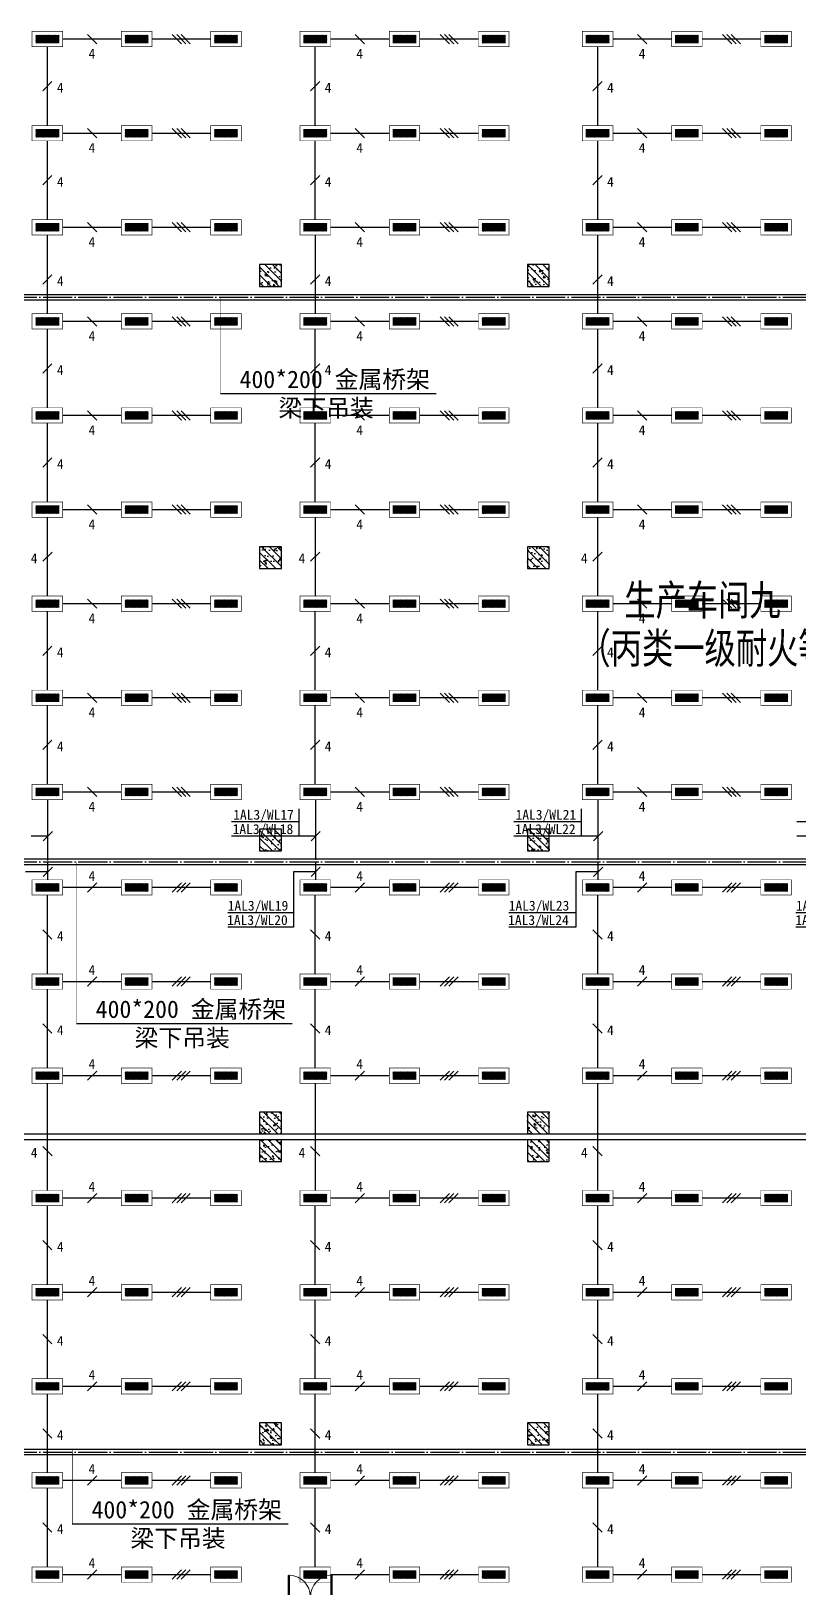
# Model space of a CAD drawing. Header units: millimetres. Extents: x -633009578 to 5705885, y -633235091 to 2571734.
# Drawn here: x 2807397 to 2833770, y 2112540 to 2166029 of the extents above; entities that cross this region are included whole.
import ezdxf

# ---------------------------------------------------------------- set-up
doc = ezdxf.new("R2010")
doc.units = ezdxf.units.MM
doc.header["$LTSCALE"] = 1000
doc.header["$MEASUREMENT"] = 0
doc.linetypes.add('DOTE', pattern=[2.4200000000000004, 2, -0.2, 0.02, -0.2])
doc.layers.get('0').update_dxf_attribs({"color": 9})
for name, color, linetype in [('3T_WOOD', 21, 'Continuous'), ('A-COLUM(柱)', 255, 'Continuous'), ('A-DOOR(门）', 4, 'Continuous'), ('A-FLOR(看线)', 8, 'Continuous'), ('A-TEXT(房间)', 243, 'Continuous'), ('电-强电平面-标注', 3, 'Continuous'), ('电-强电平面-线缆', 3, 'Continuous'), ('电-桥架', 4, 'Continuous'), ('设备-照明', 3, 'Continuous'), ('设备-箱柜', 3, 'Continuous')]:
    doc.layers.add(name, color=color, linetype=linetype)
doc.styles.add('_TCH', font='simhei.ttf', dxfattribs={"width": 0.75, "bigfont": 'hztxt.shx'})
doc.styles.add('ELEC-DIM', font='simhei.ttf')
doc.styles.add('IDQSTYLE', font='simhei.ttf', dxfattribs={"width": 0.707, "bigfont": 'hztxt.shx'})

# ---------------------------------------------------------------- blocks, each defined once
blk = doc.blocks.new('$DorLib2D$00000002')
for p, q in [((-0.5, -5.684341886080802e-17), (-0.5000000000000007, 0.4875)), ((-0.4750000000000007, 0.4875), (-0.5000000000000007, 0.4875)), ((-0.475, -2.842170943040401e-17), (-0.4750000000000007, 0.4875)), ((0.475, -2.842170943040401e-17), (0.4750000000000007, 0.4875)), ((0.4750000000000007, 0.4875), (0.5000000000000007, 0.4875)), ((0.5, -5.684341886080802e-17), (0.5000000000000007, 0.4875)), ((-0.5, -5.684341886080802e-17), (-0.475, -2.842170943040401e-17)), ((0.5, -5.684341886080802e-17), (0.475, -2.842170943040401e-17))]:
    blk.add_line(p, q)
at = {"lineweight": 13}
for centre, start, end in [((-0.4875, -4.263256414560601e-17), 0, 88.53071641864632), ((0.4875, -4.263256414560601e-17), 91.4692835813537, 180)]:
    blk.add_arc(centre, 0.4875, start, end, dxfattribs=at)
blk = doc.blocks.new('_FZH')
h = blk.add_hatch()
h.set_pattern_fill('钢筋混凝土', color=256, scale=0.1, style=0)
h.set_pattern_definition([(45, (0, 0), (-0.1767766952966369, 0.1767766952966369), []), (50, (0, 0), (0.7172601826007535, -0.06275213498259512), [0.07500000000000001, -0.8250000000000001]), (355, (0, 0), (-0.138751333613, 0.7521921337000119), [0.06, -0.66]), (100.4514, (0.05977168000000001, -0.00522934), (0.5785093817140216, 0.6894395420609536), [0.06374019, -0.701142112]), (46.1842, (0, 0.2), (1.067241048625645, -0.1655190143290181), [0.1125, -1.2375]), (96.6356, (0.088936745, 0.186206693), (0.9346627055487033, 0.9741178709004418), [0.095610288, -1.051713]), (351.1842, (0, 0.2), (0.9346619451336272, 0.9741186009253247), [0.09000000000000001, -0.9900000000000001]), (21, (0.1, 0.15), (0.5969070521184617, -0.4026188906653388), [0.07500000000000001, -0.8250000000000001]), (326, (0.1, 0.15), (0.2433153319215824, 0.7251500450468529), [0.06, -0.66]), (71.4514, (0.149742233, 0.116448394), (0.84022262858149, 0.3225304967099524), [0.06374019, -0.701142112]), (37.50000000000001, (0, 0), (0.01215985531729062, 0.3328938538313115), [0, -0.652, 0, -0.67, 0, -0.6625000000000001]), (7.499999999999999, (0, 0), (0.2630695374421486, 0.3944117118823603), [0, -0.382, 0, -0.637, 0, -0.2525]), (-32.5, (-0.223, 0), (0.533822436172409, -0.02255487173437976), [0, -0.25, 0, -0.78, 0, -1.035]), (-42.5, (-0.323, 0), (0.5831861693423862, 0.1001049823323177), [0, -0.325, 0, -0.518, 0, -0.735])])
h.paths.add_polyline_path([(-0.5, -0.5), (0.5, -0.5), (0.5, 0.5), (-0.5, 0.5)])
blk.add_lwpolyline([(-0.5, -0.5), (0.5, -0.5), (0.5, 0.5), (-0.5, 0.5)], close=True)
blk = doc.blocks.new('9-29-1')
at = {"layer": 'A-FLOR(看线)'}
for points in [[(1122690.598288357, 1450157.113137866), (1188740.598288341, 1450157.113137866)], [(1188740.598288339, 1449957.113138453), (1122690.598288357, 1449957.113138453)]]:
    blk.add_lwpolyline(points, dxfattribs=at)
at = {"layer": 'A-COLUM(柱)', "xscale": 750, "yscale": 750, "zscale": 750, "rotation": 270}
for p in [(1159740.598288357, 1479657.113137866), (1168940.598288357, 1479657.113137866), (1159740.598288357, 1469957.113137866), (1168940.598288357, 1469957.113137866), (1159740.598288357, 1460257.113137866), (1168940.598288357, 1460257.113137866), (1159740.598288357, 1450532.113137866), (1168940.598288357, 1450532.113137866), (1159740.598288357, 1449582.113137866), (1168940.598288357, 1449582.113137866), (1159740.598288357, 1439857.113137866), (1168940.598288357, 1439857.113137866)]:
    blk.add_blockref('_FZH', p, dxfattribs=at)
at = {"layer": 'A-DOOR(门）', "xscale": 1500, "yscale": 1500, "zscale": 1500}
blk.add_blockref('$DorLib2D$00000002', (1161110.598288519, 1434257.113137866), dxfattribs=at)
at = {"layer": 'A-TEXT(房间)', "style": '_TCH', "width": 0.75}
for s, p in [('生产车间九', (1171894.74962482, 1467976.490535607)), ('（丙类一级耐火等级）', (1170352.294742957, 1466324.755313851))]:
    blk.add_text(s, height=1050, dxfattribs=at).set_placement(p)
blk = doc.blocks.new('*X353')
at = {"color": 0, "linetype": 'Continuous'}
for p, q in [((277.1059544658493, 221.9516255332986), (279.536990929048, 224.3826619964973)), ((277.1059544658493, 222.2344682457732), (279.2541482165735, 224.3826619964973)), ((277.1059544658493, 222.5173109582479), (278.9713055040988, 224.3826619964973)), ((277.1059544658493, 222.8001536707225), (278.6884627916242, 224.3826619964973)), ((277.1059544658493, 223.0829963831971), (278.4056200791496, 224.3826619964973)), ((277.1059544658493, 223.3658390956717), (278.122777366675, 224.3826619964973)), ((277.1059544658493, 223.6486818081463), (277.8399346542004, 224.3826619964973)), ((277.1059544658493, 223.9315245206209), (277.5570919417257, 224.3826619964973)), ((277.1059544658493, 224.2143672330955), (277.2742492292511, 224.3826619964973)), ((277.3198336415227, 221.8826619964973), (279.8198336415227, 224.3826619964973)), ((277.6026763539973, 221.8826619964973), (280.1026763539973, 224.3826619964973)), ((277.8855190664719, 221.8826619964973), (280.3855190664719, 224.3826619964973)), ((278.1683617789465, 221.8826619964973), (280.6683617789466, 224.3826619964973)), ((278.4512044914212, 221.8826619964973), (280.9512044914212, 224.3826619964973)), ((278.7340472038958, 221.8826619964973), (281.2340472038958, 224.3826619964973)), ((279.0168899163704, 221.8826619964973), (281.5168899163704, 224.3826619964973)), ((279.299732628845, 221.8826619964973), (281.799732628845, 224.3826619964973)), ((279.5825753413196, 221.8826619964973), (282.0825753413196, 224.3826619964973)), ((279.8654180537943, 221.8826619964973), (282.3654180537943, 224.3826619964973)), ((280.1482607662689, 221.8826619964973), (282.6482607662689, 224.3826619964973)), ((280.4311034787435, 221.8826619964973), (282.9311034787435, 224.3826619964973)), ((280.7139461912181, 221.8826619964973), (283.2139461912181, 224.3826619964973)), ((280.9967889036927, 221.8826619964973), (283.4967889036927, 224.3826619964973)), ((281.2796316161674, 221.8826619964973), (283.7796316161674, 224.3826619964973)), ((281.5624743286419, 221.8826619964973), (284.062474328642, 224.3826619964973)), ((281.8453170411166, 221.8826619964973), (284.3453170411166, 224.3826619964973)), ((282.1281597535912, 221.8826619964973), (284.6059544658494, 224.3604567087555)), ((282.4110024660658, 221.8826619964973), (284.6059544658494, 224.0776139962809)), ((282.6938451785405, 221.8826619964973), (284.6059544658494, 223.7947712838063)), ((282.976687891015, 221.8826619964973), (284.6059544658494, 223.5119285713317)), ((283.2595306034897, 221.8826619964973), (284.6059544658494, 223.229085858857)), ((283.5423733159643, 221.8826619964973), (284.6059544658494, 222.9462431463824)), ((283.8252160284389, 221.8826619964973), (284.6059544658494, 222.6634004339078)), ((284.1080587409135, 221.8826619964973), (284.6059544658494, 222.3805577214332)), ((284.3909014533882, 221.8826619964973), (284.6059544658494, 222.0977150089586))]:
    blk.add_line(p, q, dxfattribs=at)
blk = doc.blocks.new('HC000062')
at = {"color": 0, "linetype": 'Continuous', "const_width": 0.2}
for points in [[(-4.97662087547036, 2.499999999999943), (5.023379124529697, 2.499999999999943), (5.023379124529697, -2.500000000000057), (-4.97662087547036, -2.500000000000057), (-4.97662087547036, 2.499999999999943)], [(-3.72662087547036, 1.25), (-3.72662087547036, -1.250000000000057), (3.773379124529697, -1.250000000000057), (3.773379124529697, 1.25), (-3.72662087547036, 1.25)]]:
    blk.add_lwpolyline(points, dxfattribs=at)
at = {"color": 0, "linetype": 'Continuous'}
blk.add_blockref('*X353', (-280.8325753413197, -223.1326619964974), dxfattribs=at)
at = {"color": 0, "style": 'IDQSTYLE', "width": 0.7}
blk.add_attdef('PSFHATT', (7.023379124529697, -2.500000000000057), '', height=2.5, dxfattribs=at)

msp = doc.modelspace()

# ---------------------------------------------------------------- linework, layer by layer
at = {"layer": '电-强电平面-标注'}
for p, q in [((2809648.214532292, 2165597.086333715), (2809330.016480759, 2165915.284385249)), ((2812564.881198959, 2165597.086333716), (2812246.683147425, 2165915.284385249)), ((2812714.881198959, 2165597.086333716), (2812396.683147425, 2165915.284385249)), ((2812864.881198959, 2165597.086333716), (2812546.683147425, 2165915.284385249)), ((2818848.214532292, 2165597.086333715), (2818530.016480759, 2165915.284385249)), ((2821764.881198959, 2165597.086333716), (2821446.683147425, 2165915.284385249)), ((2821914.881198959, 2165597.086333716), (2821596.683147425, 2165915.284385249)), ((2822064.881198959, 2165597.086333716), (2821746.683147425, 2165915.284385249)), ((2828548.214532292, 2165597.086333715), (2828230.016480759, 2165915.284385249)), ((2831464.881198959, 2165597.086333716), (2831146.683147425, 2165915.284385249)), ((2831614.881198959, 2165597.086333716), (2831296.683147425, 2165915.284385249)), ((2831764.881198959, 2165597.086333716), (2831446.683147425, 2165915.284385249)), ((2808112.426390884, 2164298.617718582), (2807794.228339349, 2163980.419667049)), ((2817312.426390884, 2164298.617718582), (2816994.228339349, 2163980.419667049)), ((2827012.426390884, 2164298.617718582), (2826694.228339349, 2163980.419667049)), ((2809648.214532292, 2162363.753000381), (2809330.016480759, 2162681.951051916)), ((2812564.881198959, 2162363.753000382), (2812246.683147425, 2162681.951051916)), ((2812714.881198959, 2162363.753000382), (2812396.683147425, 2162681.951051916)), ((2812864.881198959, 2162363.753000382), (2812546.683147425, 2162681.951051916)), ((2818848.214532292, 2162363.753000381), (2818530.016480759, 2162681.951051916)), ((2821764.881198959, 2162363.753000382), (2821446.683147425, 2162681.951051916)), ((2821914.881198959, 2162363.753000382), (2821596.683147425, 2162681.951051916)), ((2822064.881198959, 2162363.753000382), (2821746.683147425, 2162681.951051916)), ((2828548.214532292, 2162363.753000381), (2828230.016480759, 2162681.951051916)), ((2831464.881198959, 2162363.753000382), (2831146.683147425, 2162681.951051916)), ((2831614.881198959, 2162363.753000382), (2831296.683147425, 2162681.951051916)), ((2831764.881198959, 2162363.753000382), (2831446.683147425, 2162681.951051916)), ((2808112.426390884, 2161065.284385249), (2807794.228339349, 2160747.086333716)), ((2817312.426390884, 2161065.284385249), (2816994.228339349, 2160747.086333716)), ((2827012.426390884, 2161065.284385249), (2826694.228339349, 2160747.086333716)), ((2809648.214532292, 2159130.419667048), (2809330.016480759, 2159448.617718583)), ((2812564.881198959, 2159130.419667049), (2812246.683147425, 2159448.617718582)), ((2812714.881198959, 2159130.419667049), (2812396.683147425, 2159448.617718582)), ((2812864.881198959, 2159130.419667049), (2812546.683147425, 2159448.617718582)), ((2818848.214532292, 2159130.419667048), (2818530.016480759, 2159448.617718583)), ((2821764.881198959, 2159130.419667049), (2821446.683147425, 2159448.617718582)), ((2821914.881198959, 2159130.419667049), (2821596.683147425, 2159448.617718582)), ((2822064.881198959, 2159130.419667049), (2821746.683147425, 2159448.617718582)), ((2828548.214532292, 2159130.419667048), (2828230.016480759, 2159448.617718583)), ((2831464.881198959, 2159130.419667049), (2831146.683147425, 2159448.617718582)), ((2831614.881198959, 2159130.419667049), (2831296.683147425, 2159448.617718582)), ((2831764.881198959, 2159130.419667049), (2831446.683147425, 2159448.617718582)), ((2808112.426390884, 2157653.192164809), (2807794.228339349, 2157334.994113276)), ((2817312.426390884, 2157653.192164809), (2816994.228339349, 2157334.994113276)), ((2827012.426390884, 2157653.192164809), (2826694.228339349, 2157334.994113276)), ((2809648.214532292, 2155897.086333715), (2809330.016480759, 2156215.284385249)), ((2812564.881198959, 2155897.086333716), (2812246.683147425, 2156215.284385249)), ((2812714.881198959, 2155897.086333716), (2812396.683147425, 2156215.284385249)), ((2812864.881198959, 2155897.086333716), (2812546.683147425, 2156215.284385249)), ((2818848.214532292, 2155897.086333715), (2818530.016480759, 2156215.284385249)), ((2821764.881198959, 2155897.086333716), (2821446.683147425, 2156215.284385249)), ((2821914.881198959, 2155897.086333716), (2821596.683147425, 2156215.284385249)), ((2822064.881198959, 2155897.086333716), (2821746.683147425, 2156215.284385249)), ((2828548.214532292, 2155897.086333715), (2828230.016480759, 2156215.284385249)), ((2831464.881198959, 2155897.086333716), (2831146.683147425, 2156215.284385249)), ((2831614.881198959, 2155897.086333716), (2831296.683147425, 2156215.284385249)), ((2831764.881198959, 2155897.086333716), (2831446.683147425, 2156215.284385249)), ((2808112.426390884, 2154598.617718582), (2807794.228339349, 2154280.419667049)), ((2817312.426390884, 2154598.617718582), (2816994.228339349, 2154280.419667049)), ((2827012.426390884, 2154598.617718582), (2826694.228339349, 2154280.419667049)), ((2809648.214532292, 2152663.753000381), (2809330.016480759, 2152981.951051916)), ((2812564.881198959, 2152663.753000382), (2812246.683147425, 2152981.951051916)), ((2812714.881198959, 2152663.753000382), (2812396.683147425, 2152981.951051916)), ((2812864.881198959, 2152663.753000382), (2812546.683147425, 2152981.951051916)), ((2818848.214532292, 2152663.753000381), (2818530.016480759, 2152981.951051916)), ((2821764.881198959, 2152663.753000382), (2821446.683147425, 2152981.951051916)), ((2821914.881198959, 2152663.753000382), (2821596.683147425, 2152981.951051916)), ((2822064.881198959, 2152663.753000382), (2821746.683147425, 2152981.951051916)), ((2828548.214532292, 2152663.753000381), (2828230.016480759, 2152981.951051916)), ((2831464.881198959, 2152663.753000382), (2831146.683147425, 2152981.951051916)), ((2831614.881198959, 2152663.753000382), (2831296.683147425, 2152981.951051916)), ((2831764.881198959, 2152663.753000382), (2831446.683147425, 2152981.951051916)), ((2808112.426390884, 2151365.284385249), (2807794.228339349, 2151047.086333716)), ((2817312.426390884, 2151365.284385249), (2816994.228339349, 2151047.086333716)), ((2827012.426390884, 2151365.284385249), (2826694.228339349, 2151047.086333716)), ((2809648.214532292, 2149430.419667048), (2809330.016480759, 2149748.617718583)), ((2812564.881198959, 2149430.419667049), (2812246.683147425, 2149748.617718582)), ((2812714.881198959, 2149430.419667049), (2812396.683147425, 2149748.617718582)), ((2812864.881198959, 2149430.419667049), (2812546.683147425, 2149748.617718582)), ((2818848.214532292, 2149430.419667048), (2818530.016480759, 2149748.617718583)), ((2821764.881198959, 2149430.419667049), (2821446.683147425, 2149748.617718582)), ((2821914.881198959, 2149430.419667049), (2821596.683147425, 2149748.617718582)), ((2822064.881198959, 2149430.419667049), (2821746.683147425, 2149748.617718582)), ((2828548.214532292, 2149430.419667048), (2828230.016480759, 2149748.617718583)), ((2831464.881198959, 2149430.419667049), (2831146.683147425, 2149748.617718582)), ((2831614.881198959, 2149430.419667049), (2831296.683147425, 2149748.617718582)), ((2831764.881198959, 2149430.419667049), (2831446.683147425, 2149748.617718582)), ((2807796.683147411, 2147813.753000383), (2808114.881198945, 2148131.951051916)), ((2816996.683147411, 2147813.753000383), (2817314.881198945, 2148131.951051916)), ((2826696.683147411, 2147813.753000383), (2827014.881198945, 2148131.951051916)), ((2809648.214532292, 2146197.086333715), (2809330.016480759, 2146515.284385249)), ((2812564.881198959, 2146197.086333716), (2812246.683147425, 2146515.284385249)), ((2812714.881198959, 2146197.086333716), (2812396.683147425, 2146515.284385249)), ((2812864.881198959, 2146197.086333716), (2812546.683147425, 2146515.284385249)), ((2818848.214532292, 2146197.086333715), (2818530.016480759, 2146515.284385249)), ((2821764.881198959, 2146197.086333716), (2821446.683147425, 2146515.284385249)), ((2821914.881198959, 2146197.086333716), (2821596.683147425, 2146515.284385249)), ((2822064.881198959, 2146197.086333716), (2821746.683147425, 2146515.284385249)), ((2828548.214532292, 2146197.086333715), (2828230.016480759, 2146515.284385249)), ((2831464.881198959, 2146197.086333716), (2831146.683147425, 2146515.284385249)), ((2831614.881198959, 2146197.086333716), (2831296.683147425, 2146515.284385249)), ((2831764.881198959, 2146197.086333716), (2831446.683147425, 2146515.284385249)), ((2808112.426390884, 2144898.617718582), (2807794.228339349, 2144580.419667049)), ((2817312.426390884, 2144898.617718582), (2816994.228339349, 2144580.419667049)), ((2827012.426390884, 2144898.617718582), (2826694.228339349, 2144580.419667049)), ((2809648.214532292, 2142963.753000381), (2809330.016480759, 2143281.951051916)), ((2812564.881198959, 2142963.753000382), (2812246.683147425, 2143281.951051916)), ((2812714.881198959, 2142963.753000382), (2812396.683147425, 2143281.951051916)), ((2812864.881198959, 2142963.753000382), (2812546.683147425, 2143281.951051916)), ((2818848.214532292, 2142963.753000381), (2818530.016480759, 2143281.951051916)), ((2821764.881198959, 2142963.753000382), (2821446.683147425, 2143281.951051916)), ((2821914.881198959, 2142963.753000382), (2821596.683147425, 2143281.951051916)), ((2822064.881198959, 2142963.753000382), (2821746.683147425, 2143281.951051916)), ((2828548.214532292, 2142963.753000381), (2828230.016480759, 2143281.951051916)), ((2831464.881198959, 2142963.753000382), (2831146.683147425, 2143281.951051916)), ((2831614.881198959, 2142963.753000382), (2831296.683147425, 2143281.951051916)), ((2831764.881198959, 2142963.753000382), (2831446.683147425, 2143281.951051916)), ((2808112.426390884, 2141665.284385249), (2807794.228339349, 2141347.086333716)), ((2817312.426390884, 2141665.284385249), (2816994.228339349, 2141347.086333716)), ((2827012.426390884, 2141665.284385249), (2826694.228339349, 2141347.086333716)), ((2809648.214532292, 2139730.419667048), (2809330.016480759, 2140048.617718583)), ((2812564.881198959, 2139730.419667049), (2812246.683147425, 2140048.617718582)), ((2812714.881198959, 2139730.419667049), (2812396.683147425, 2140048.617718582)), ((2812864.881198959, 2139730.419667049), (2812546.683147425, 2140048.617718582)), ((2818848.214532292, 2139730.419667048), (2818530.016480759, 2140048.617718583)), ((2821764.881198959, 2139730.419667049), (2821446.683147425, 2140048.617718582)), ((2821914.881198959, 2139730.419667049), (2821596.683147425, 2140048.617718582)), ((2822064.881198959, 2139730.419667049), (2821746.683147425, 2140048.617718582)), ((2828548.214532292, 2139730.419667048), (2828230.016480759, 2140048.617718583)), ((2831464.881198959, 2139730.419667049), (2831146.683147425, 2140048.617718582)), ((2831614.881198959, 2139730.419667049), (2831296.683147425, 2140048.617718582)), ((2831764.881198959, 2139730.419667049), (2831446.683147425, 2140048.617718582)), ((2816595.388251001, 2139303.869173272), (2816595.388251001, 2138365.999999973)), ((2826295.388251001, 2139303.869173272), (2826295.388251001, 2138365.999999973)), ((2808130.663020626, 2138525.09902574), (2807812.464969091, 2138206.900974207)), ((2816595.388251001, 2138860.68540402), (2814275.874094881, 2138860.68540402)), ((2817330.663020626, 2138525.09902574), (2817012.464969091, 2138206.900974207)), ((2826295.388251001, 2138860.68540402), (2823975.874094881, 2138860.68540402)), ((2827030.663020626, 2138525.09902574), (2826712.464969091, 2138206.900974207)), ((2836020.388250988, 2138860.68540402), (2833700.874094868, 2138860.68540402)), ((2807971.563994858, 2138365.999999973), (2807395.388251001, 2138365.999999973)), ((2816595.388251001, 2138365.999999973), (2814275.874094881, 2138365.999999973)), ((2817171.563994858, 2138365.999999973), (2816595.388251001, 2138365.999999973)), ((2826295.388251001, 2138365.999999973), (2823975.874094881, 2138365.999999973)), ((2826871.563994858, 2138365.999999973), (2826295.388251001, 2138365.999999973)), ((2836020.388250988, 2138365.999999973), (2833700.874094868, 2138365.999999973)), ((2807972.063994858, 2137143), (2807205.388251001, 2137143)), ((2808131.163020626, 2137302.099025766), (2807812.964969091, 2136983.900974233)), ((2816405.388251001, 2137143), (2816405.388251001, 2135241.499999973)), ((2817172.063994858, 2137143), (2816405.388251001, 2137143)), ((2817331.163020626, 2137302.099025766), (2817012.964969091, 2136983.900974233)), ((2826105.388251001, 2137143), (2826105.388251001, 2135241.499999973)), ((2826872.063994858, 2137143), (2826105.388251001, 2137143)), ((2827031.163020626, 2137302.099025766), (2826712.964969091, 2136983.900974233)), ((2809648.214532292, 2136765.284384983), (2809330.016480759, 2136447.086333449)), ((2812564.881198959, 2136765.284384982), (2812246.683147425, 2136447.086333449)), ((2812714.881198959, 2136765.284384982), (2812396.683147425, 2136447.086333449)), ((2812864.881198959, 2136765.284384982), (2812546.683147425, 2136447.086333449)), ((2818848.214532292, 2136765.284384983), (2818530.016480759, 2136447.086333449)), ((2821764.881198959, 2136765.284384982), (2821446.683147425, 2136447.086333449)), ((2821914.881198959, 2136765.284384982), (2821596.683147425, 2136447.086333449)), ((2822064.881198959, 2136765.284384982), (2821746.683147425, 2136447.086333449)), ((2828548.214532292, 2136765.284384983), (2828230.016480759, 2136447.086333449)), ((2831464.881198959, 2136765.284384982), (2831146.683147425, 2136447.086333449)), ((2831614.881198959, 2136765.284384982), (2831296.683147425, 2136447.086333449)), ((2831764.881198959, 2136765.284384982), (2831446.683147425, 2136447.086333449)), ((2816405.388251001, 2135736.18540402), (2814148.374094881, 2135736.18540402)), ((2826105.388251001, 2135736.18540402), (2823802.374094881, 2135736.18540402)), ((2835830.388250988, 2135736.18540402), (2833667.374094868, 2135736.18540402)), ((2808112.426390884, 2134830.419666782), (2807794.228339349, 2135148.617718315)), ((2816405.388251001, 2135241.499999973), (2814148.374094881, 2135241.499999973)), ((2817312.426390884, 2134830.419666782), (2816994.228339349, 2135148.617718315)), ((2826105.388251001, 2135241.499999973), (2823802.374094881, 2135241.499999973)), ((2827012.426390884, 2134830.419666782), (2826694.228339349, 2135148.617718315)), ((2835830.388250988, 2135241.499999973), (2833667.374094868, 2135241.499999973)), ((2809648.214532292, 2133531.95105165), (2809330.016480759, 2133213.753000116)), ((2812564.881198959, 2133531.951051649), (2812246.683147425, 2133213.753000116)), ((2812714.881198959, 2133531.951051649), (2812396.683147425, 2133213.753000116)), ((2812864.881198959, 2133531.951051649), (2812546.683147425, 2133213.753000116)), ((2818848.214532292, 2133531.95105165), (2818530.016480759, 2133213.753000116)), ((2821764.881198959, 2133531.951051649), (2821446.683147425, 2133213.753000116)), ((2821914.881198959, 2133531.951051649), (2821596.683147425, 2133213.753000116)), ((2822064.881198959, 2133531.951051649), (2821746.683147425, 2133213.753000116)), ((2828548.214532292, 2133531.95105165), (2828230.016480759, 2133213.753000116)), ((2831464.881198959, 2133531.951051649), (2831146.683147425, 2133213.753000116)), ((2831614.881198959, 2133531.951051649), (2831296.683147425, 2133213.753000116)), ((2831764.881198959, 2133531.951051649), (2831446.683147425, 2133213.753000116)), ((2808112.426390884, 2131597.086333449), (2807794.228339349, 2131915.284384982)), ((2817312.426390884, 2131597.086333449), (2816994.228339349, 2131915.284384982)), ((2827012.426390884, 2131597.086333449), (2826694.228339349, 2131915.284384982)), ((2809648.214532292, 2130298.617718316), (2809330.016480759, 2129980.419666782)), ((2812564.881198959, 2130298.617718316), (2812246.683147425, 2129980.419666782)), ((2812714.881198959, 2130298.617718316), (2812396.683147425, 2129980.419666782)), ((2812864.881198959, 2130298.617718316), (2812546.683147425, 2129980.419666782)), ((2818848.214532292, 2130298.617718316), (2818530.016480759, 2129980.419666782)), ((2821764.881198959, 2130298.617718316), (2821446.683147425, 2129980.419666782)), ((2821914.881198959, 2130298.617718316), (2821596.683147425, 2129980.419666782)), ((2822064.881198959, 2130298.617718316), (2821746.683147425, 2129980.419666782)), ((2828548.214532292, 2130298.617718316), (2828230.016480759, 2129980.419666782)), ((2831464.881198959, 2130298.617718316), (2831146.683147425, 2129980.419666782)), ((2831614.881198959, 2130298.617718316), (2831296.683147425, 2129980.419666782)), ((2831764.881198959, 2130298.617718316), (2831446.683147425, 2129980.419666782)), ((2807796.683147411, 2127706.951051648), (2808114.881198945, 2127388.753000116)), ((2816996.683147411, 2127706.951051648), (2817314.881198945, 2127388.753000116)), ((2826696.683147411, 2127706.951051648), (2827014.881198945, 2127388.753000116)), ((2809648.214532292, 2126090.284384983), (2809330.016480759, 2125772.086333449)), ((2812564.881198959, 2126090.284384982), (2812246.683147425, 2125772.086333449)), ((2812714.881198959, 2126090.284384982), (2812396.683147425, 2125772.086333449)), ((2812864.881198959, 2126090.284384982), (2812546.683147425, 2125772.086333449)), ((2818848.214532292, 2126090.284384983), (2818530.016480759, 2125772.086333449)), ((2821764.881198959, 2126090.284384982), (2821446.683147425, 2125772.086333449)), ((2821914.881198959, 2126090.284384982), (2821596.683147425, 2125772.086333449)), ((2822064.881198959, 2126090.284384982), (2821746.683147425, 2125772.086333449)), ((2828548.214532292, 2126090.284384983), (2828230.016480759, 2125772.086333449)), ((2831464.881198959, 2126090.284384982), (2831146.683147425, 2125772.086333449)), ((2831614.881198959, 2126090.284384982), (2831296.683147425, 2125772.086333449)), ((2831764.881198959, 2126090.284384982), (2831446.683147425, 2125772.086333449)), ((2808112.426390884, 2124155.419666782), (2807794.228339349, 2124473.617718315)), ((2817312.426390884, 2124155.419666782), (2816994.228339349, 2124473.617718315)), ((2827012.426390884, 2124155.419666782), (2826694.228339349, 2124473.617718315)), ((2809648.214532292, 2122856.95105165), (2809330.016480759, 2122538.753000116)), ((2812564.881198959, 2122856.951051649), (2812246.683147425, 2122538.753000116)), ((2812714.881198959, 2122856.951051649), (2812396.683147425, 2122538.753000116)), ((2812864.881198959, 2122856.951051649), (2812546.683147425, 2122538.753000116)), ((2818848.214532292, 2122856.95105165), (2818530.016480759, 2122538.753000116)), ((2821764.881198959, 2122856.951051649), (2821446.683147425, 2122538.753000116)), ((2821914.881198959, 2122856.951051649), (2821596.683147425, 2122538.753000116)), ((2822064.881198959, 2122856.951051649), (2821746.683147425, 2122538.753000116)), ((2828548.214532292, 2122856.95105165), (2828230.016480759, 2122538.753000116)), ((2831464.881198959, 2122856.951051649), (2831146.683147425, 2122538.753000116)), ((2831614.881198959, 2122856.951051649), (2831296.683147425, 2122538.753000116)), ((2831764.881198959, 2122856.951051649), (2831446.683147425, 2122538.753000116)), ((2808112.426390884, 2120922.086333449), (2807794.228339349, 2121240.284384982)), ((2817312.426390884, 2120922.086333449), (2816994.228339349, 2121240.284384982)), ((2827012.426390884, 2120922.086333449), (2826694.228339349, 2121240.284384982)), ((2809648.214532292, 2119623.617718316), (2809330.016480759, 2119305.419666782)), ((2812564.881198959, 2119623.617718316), (2812246.683147425, 2119305.419666782)), ((2812714.881198959, 2119623.617718316), (2812396.683147425, 2119305.419666782)), ((2812864.881198959, 2119623.617718316), (2812546.683147425, 2119305.419666782)), ((2818848.214532292, 2119623.617718316), (2818530.016480759, 2119305.419666782)), ((2821764.881198959, 2119623.617718316), (2821446.683147425, 2119305.419666782)), ((2821914.881198959, 2119623.617718316), (2821596.683147425, 2119305.419666782)), ((2822064.881198959, 2119623.617718316), (2821746.683147425, 2119305.419666782)), ((2828548.214532292, 2119623.617718316), (2828230.016480759, 2119305.419666782)), ((2831464.881198959, 2119623.617718316), (2831146.683147425, 2119305.419666782)), ((2831614.881198959, 2119623.617718316), (2831296.683147425, 2119305.419666782)), ((2831764.881198959, 2119623.617718316), (2831446.683147425, 2119305.419666782)), ((2808112.426390884, 2117688.753000126), (2807794.228339349, 2118006.951051658)), ((2817312.426390884, 2117688.753000126), (2816994.228339349, 2118006.951051658)), ((2827012.426390884, 2117688.753000126), (2826694.228339349, 2118006.951051658)), ((2809648.214532292, 2116390.284384993), (2809330.016480759, 2116072.086333459)), ((2812564.881198959, 2116390.284384992), (2812246.683147425, 2116072.08633346)), ((2812714.881198959, 2116390.284384992), (2812396.683147425, 2116072.08633346)), ((2812864.881198959, 2116390.284384992), (2812546.683147425, 2116072.08633346)), ((2818848.214532292, 2116390.284384993), (2818530.016480759, 2116072.086333459)), ((2821764.881198959, 2116390.284384992), (2821446.683147425, 2116072.08633346)), ((2821914.881198959, 2116390.284384992), (2821596.683147425, 2116072.08633346)), ((2822064.881198959, 2116390.284384992), (2821746.683147425, 2116072.08633346)), ((2828548.214532292, 2116390.284384993), (2828230.016480759, 2116072.086333459)), ((2831464.881198959, 2116390.284384992), (2831146.683147425, 2116072.08633346)), ((2831614.881198959, 2116390.284384992), (2831296.683147425, 2116072.08633346)), ((2831764.881198959, 2116390.284384992), (2831446.683147425, 2116072.08633346)), ((2808112.426390884, 2114455.419666793), (2807794.228339349, 2114773.617718325)), ((2817312.426390884, 2114455.419666793), (2816994.228339349, 2114773.617718325)), ((2827012.426390884, 2114455.419666793), (2826694.228339349, 2114773.617718325)), ((2809648.214532292, 2113156.951051659), (2809330.016480759, 2112838.753000125)), ((2812564.881198959, 2113156.951051659), (2812246.683147425, 2112838.753000126)), ((2812714.881198959, 2113156.951051659), (2812396.683147425, 2112838.753000126)), ((2812864.881198959, 2113156.951051659), (2812546.683147425, 2112838.753000126)), ((2818848.214532292, 2113156.951051659), (2818530.016480759, 2112838.753000125)), ((2821764.881198959, 2113156.951051659), (2821446.683147425, 2112838.753000126)), ((2821914.881198959, 2113156.951051659), (2821596.683147425, 2112838.753000126)), ((2822064.881198959, 2113156.951051659), (2821746.683147425, 2112838.753000126)), ((2828548.214532292, 2113156.951051659), (2828230.016480759, 2112838.753000125)), ((2831464.881198959, 2113156.951051659), (2831146.683147425, 2112838.753000126)), ((2831614.881198959, 2113156.951051659), (2831296.683147425, 2112838.753000126)), ((2831764.881198959, 2113156.951051659), (2831446.683147425, 2112838.753000126))]:
    msp.add_line(p, q, dxfattribs=at)
at = {"layer": '电-强电平面-线缆', "color": 1, "linetype": 'Continuous', "const_width": 45}
for points in [[(2807953.327365116, 2162785.352026148), (2807953.327365116, 2165493.685359482)], [(2808480.782173192, 2165756.185359482), (2810497.448839858, 2165756.185359482)], [(2811547.448839858, 2165756.185359482), (2813564.115506525, 2165756.185359482)], [(2817153.327365116, 2162785.352026148), (2817153.327365116, 2165493.685359482)], [(2817680.782173192, 2165756.185359482), (2819697.448839858, 2165756.185359482)], [(2820747.448839858, 2165756.185359482), (2822764.115506525, 2165756.185359482)], [(2826853.327365116, 2162785.352026148), (2826853.327365116, 2165493.685359482)], [(2827380.782173192, 2165756.185359482), (2829397.448839858, 2165756.185359482)], [(2830447.448839858, 2165756.185359482), (2832464.115506525, 2165756.185359482)], [(2807953.327365116, 2159552.018692815), (2807953.327365116, 2162260.352026148)], [(2808480.782173192, 2162522.852026148), (2810497.448839858, 2162522.852026148)], [(2811547.448839858, 2162522.852026148), (2813564.115506525, 2162522.852026148)], [(2817153.327365116, 2159552.018692815), (2817153.327365116, 2162260.352026148)], [(2817680.782173192, 2162522.852026148), (2819697.448839858, 2162522.852026148)], [(2820747.448839858, 2162522.852026148), (2822764.115506525, 2162522.852026148)], [(2826853.327365116, 2159552.018692815), (2826853.327365116, 2162260.352026148)], [(2827380.782173192, 2162522.852026148), (2829397.448839858, 2162522.852026148)], [(2830447.448839858, 2162522.852026148), (2832464.115506525, 2162522.852026148)], [(2807955.782173178, 2156318.685359492), (2807955.782173178, 2159027.018692806)], [(2808480.782173192, 2159289.518692815), (2810497.448839858, 2159289.518692815)], [(2811547.448839858, 2159289.518692815), (2813564.115506525, 2159289.518692815)], [(2817155.782173178, 2156318.685359492), (2817155.782173178, 2159027.018692806)], [(2817680.782173192, 2159289.518692815), (2819697.448839858, 2159289.518692815)], [(2820747.448839858, 2159289.518692815), (2822764.115506525, 2159289.518692815)], [(2826855.782173178, 2156318.685359492), (2826855.782173178, 2159027.018692806)], [(2827380.782173192, 2159289.518692815), (2829397.448839858, 2159289.518692815)], [(2830447.448839858, 2159289.518692815), (2832464.115506525, 2159289.518692815)], [(2807953.327365116, 2153085.352026148), (2807953.327365116, 2155793.685359482)], [(2808480.782173192, 2156056.185359482), (2810497.448839858, 2156056.185359482)], [(2811547.448839858, 2156056.185359482), (2813564.115506525, 2156056.185359482)], [(2817153.327365116, 2153085.352026148), (2817153.327365116, 2155793.685359482)], [(2817680.782173192, 2156056.185359482), (2819697.448839858, 2156056.185359482)], [(2820747.448839858, 2156056.185359482), (2822764.115506525, 2156056.185359482)], [(2826853.327365116, 2153085.352026148), (2826853.327365116, 2155793.685359482)], [(2827380.782173192, 2156056.185359482), (2829397.448839858, 2156056.185359482)], [(2830447.448839858, 2156056.185359482), (2832464.115506525, 2156056.185359482)], [(2807953.327365116, 2149852.018692815), (2807953.327365116, 2152560.352026148)], [(2808480.782173192, 2152822.852026148), (2810497.448839858, 2152822.852026148)], [(2811547.448839858, 2152822.852026148), (2813564.115506525, 2152822.852026148)], [(2817153.327365116, 2149852.018692815), (2817153.327365116, 2152560.352026148)], [(2817680.782173192, 2152822.852026148), (2819697.448839858, 2152822.852026148)], [(2820747.448839858, 2152822.852026148), (2822764.115506525, 2152822.852026148)], [(2826853.327365116, 2149852.018692815), (2826853.327365116, 2152560.352026148)], [(2827380.782173192, 2152822.852026148), (2829397.448839858, 2152822.852026148)], [(2830447.448839858, 2152822.852026148), (2832464.115506525, 2152822.852026148)], [(2807955.782173178, 2149327.018692806), (2807955.782173178, 2146618.685359492)], [(2808480.782173192, 2149589.518692815), (2810497.448839858, 2149589.518692815)], [(2811547.448839858, 2149589.518692815), (2813564.115506525, 2149589.518692815)], [(2817155.782173178, 2149327.018692806), (2817155.782173178, 2146618.685359492)], [(2817680.782173192, 2149589.518692815), (2819697.448839858, 2149589.518692815)], [(2820747.448839858, 2149589.518692815), (2822764.115506525, 2149589.518692815)], [(2826855.782173178, 2149327.018692806), (2826855.782173178, 2146618.685359492)], [(2827380.782173192, 2149589.518692815), (2829397.448839858, 2149589.518692815)], [(2830447.448839858, 2149589.518692815), (2832464.115506525, 2149589.518692815)], [(2807953.327365116, 2143385.352026148), (2807953.327365116, 2146093.685359482)], [(2808480.782173192, 2146356.185359482), (2810497.448839858, 2146356.185359482)], [(2811547.448839858, 2146356.185359482), (2813564.115506525, 2146356.185359482)], [(2817153.327365116, 2143385.352026148), (2817153.327365116, 2146093.685359482)], [(2817680.782173192, 2146356.185359482), (2819697.448839858, 2146356.185359482)], [(2820747.448839858, 2146356.185359482), (2822764.115506525, 2146356.185359482)], [(2826853.327365116, 2143385.352026148), (2826853.327365116, 2146093.685359482)], [(2827380.782173192, 2146356.185359482), (2829397.448839858, 2146356.185359482)], [(2830447.448839858, 2146356.185359482), (2832464.115506525, 2146356.185359482)], [(2807953.327365116, 2140152.018692815), (2807953.327365116, 2142860.352026148)], [(2808480.782173192, 2143122.852026148), (2810497.448839858, 2143122.852026148)], [(2811547.448839858, 2143122.852026148), (2813564.115506525, 2143122.852026148)], [(2817153.327365116, 2140152.018692815), (2817153.327365116, 2142860.352026148)], [(2817680.782173192, 2143122.852026148), (2819697.448839858, 2143122.852026148)], [(2820747.448839858, 2143122.852026148), (2822764.115506525, 2143122.852026148)], [(2826853.327365116, 2140152.018692815), (2826853.327365116, 2142860.352026148)], [(2827380.782173192, 2143122.852026148), (2829397.448839858, 2143122.852026148)], [(2830447.448839858, 2143122.852026148), (2832464.115506525, 2143122.852026148)], [(2807965.783425864, 2139627.018692806), (2807965.783425864, 2137524.905000158)], [(2808480.782173192, 2139889.518692815), (2810497.448839858, 2139889.518692815)], [(2811547.448839858, 2139889.518692815), (2813564.115506525, 2139889.518692815)], [(2817165.783425864, 2139627.018692806), (2817165.783425864, 2137547.447626166)], [(2817680.782173192, 2139889.518692815), (2819697.448839858, 2139889.518692815)], [(2820747.448839858, 2139889.518692815), (2822764.115506525, 2139889.518692815)], [(2826865.783425864, 2139627.018692806), (2826865.783425864, 2137547.447626166)], [(2827380.782173192, 2139889.518692815), (2829397.448839858, 2139889.518692815)], [(2830447.448839858, 2139889.518692815), (2832464.115506525, 2139889.518692815)], [(2807965.783425864, 2136868.685359225), (2807965.783425864, 2137484.23810351)], [(2817165.783425864, 2136868.685359225), (2817165.783425864, 2137484.23810351)], [(2826865.783425864, 2136868.685359225), (2826865.783425864, 2137484.23810351)], [(2808480.782173192, 2136606.185359216), (2810497.448839858, 2136606.185359216)], [(2811547.448839858, 2136606.185359216), (2813564.115506525, 2136606.185359216)], [(2817680.782173192, 2136606.185359216), (2819697.448839858, 2136606.185359216)], [(2820747.448839858, 2136606.185359216), (2822764.115506525, 2136606.185359216)], [(2827380.782173192, 2136606.185359216), (2829397.448839858, 2136606.185359216)], [(2830447.448839858, 2136606.185359216), (2832464.115506525, 2136606.185359216)], [(2807953.327365116, 2136343.685359216), (2807953.327365116, 2133635.352025883)], [(2817153.327365116, 2136343.685359216), (2817153.327365116, 2133635.352025883)], [(2826853.327365116, 2136343.685359216), (2826853.327365116, 2133635.352025883)], [(2808480.782173192, 2133372.852025883), (2810497.448839858, 2133372.852025883)], [(2811547.448839858, 2133372.852025883), (2813564.115506525, 2133372.852025883)], [(2817680.782173192, 2133372.852025883), (2819697.448839858, 2133372.852025883)], [(2820747.448839858, 2133372.852025883), (2822764.115506525, 2133372.852025883)], [(2827380.782173192, 2133372.852025883), (2829397.448839858, 2133372.852025883)], [(2830447.448839858, 2133372.852025883), (2832464.115506525, 2133372.852025883)], [(2807953.327365116, 2133110.352025883), (2807953.327365116, 2130402.018692549)], [(2817153.327365116, 2133110.352025883), (2817153.327365116, 2130402.018692549)], [(2826853.327365116, 2133110.352025883), (2826853.327365116, 2130402.018692549)], [(2808480.782173192, 2130139.518692549), (2810497.448839858, 2130139.518692549)], [(2811547.448839858, 2130139.518692549), (2813564.115506525, 2130139.518692549)], [(2817680.782173192, 2130139.518692549), (2819697.448839858, 2130139.518692549)], [(2820747.448839858, 2130139.518692549), (2822764.115506525, 2130139.518692549)], [(2827380.782173192, 2130139.518692549), (2829397.448839858, 2130139.518692549)], [(2830447.448839858, 2130139.518692549), (2832464.115506525, 2130139.518692549)], [(2807955.782173178, 2126193.685359225), (2807955.782173178, 2129877.018692539)], [(2817155.782173178, 2126193.685359225), (2817155.782173178, 2129877.018692539)], [(2826855.782173178, 2126193.685359225), (2826855.782173178, 2129877.018692539)], [(2807953.327365116, 2125668.685359216), (2807953.327365116, 2122960.352025883)], [(2808480.782173192, 2125931.185359216), (2810497.448839858, 2125931.185359216)], [(2811547.448839858, 2125931.185359216), (2813564.115506525, 2125931.185359216)], [(2817153.327365116, 2125668.685359216), (2817153.327365116, 2122960.352025883)], [(2817680.782173192, 2125931.185359216), (2819697.448839858, 2125931.185359216)], [(2820747.448839858, 2125931.185359216), (2822764.115506525, 2125931.185359216)], [(2826853.327365116, 2125668.685359216), (2826853.327365116, 2122960.352025883)], [(2827380.782173192, 2125931.185359216), (2829397.448839858, 2125931.185359216)], [(2830447.448839858, 2125931.185359216), (2832464.115506525, 2125931.185359216)], [(2808480.782173192, 2122697.852025883), (2810497.448839858, 2122697.852025883)], [(2811547.448839858, 2122697.852025883), (2813564.115506525, 2122697.852025883)], [(2817680.782173192, 2122697.852025883), (2819697.448839858, 2122697.852025883)], [(2820747.448839858, 2122697.852025883), (2822764.115506525, 2122697.852025883)], [(2827380.782173192, 2122697.852025883), (2829397.448839858, 2122697.852025883)], [(2830447.448839858, 2122697.852025883), (2832464.115506525, 2122697.852025883)], [(2807953.327365116, 2122435.352025883), (2807953.327365116, 2119727.018692549)], [(2817153.327365116, 2122435.352025883), (2817153.327365116, 2119727.018692549)], [(2826853.327365116, 2122435.352025883), (2826853.327365116, 2119727.018692549)], [(2808480.782173192, 2119464.518692549), (2810497.448839858, 2119464.518692549)], [(2811547.448839858, 2119464.518692549), (2813564.115506525, 2119464.518692549)], [(2817680.782173192, 2119464.518692549), (2819697.448839858, 2119464.518692549)], [(2820747.448839858, 2119464.518692549), (2822764.115506525, 2119464.518692549)], [(2827380.782173192, 2119464.518692549), (2829397.448839858, 2119464.518692549)], [(2830447.448839858, 2119464.518692549), (2832464.115506525, 2119464.518692549)], [(2807953.327365116, 2119202.018692559), (2807953.327365116, 2116493.685359226)], [(2817153.327365116, 2119202.018692559), (2817153.327365116, 2116493.685359226)], [(2826853.327365116, 2119202.018692559), (2826853.327365116, 2116493.685359226)], [(2808480.782173192, 2116231.185359226), (2810497.448839858, 2116231.185359226)], [(2811547.448839858, 2116231.185359226), (2813564.115506525, 2116231.185359226)], [(2817680.782173192, 2116231.185359226), (2819697.448839858, 2116231.185359226)], [(2820747.448839858, 2116231.185359226), (2822764.115506525, 2116231.185359226)], [(2827380.782173192, 2116231.185359226), (2829397.448839858, 2116231.185359226)], [(2830447.448839858, 2116231.185359226), (2832464.115506525, 2116231.185359226)], [(2807953.327365116, 2115968.685359226), (2807953.327365116, 2113260.352025892)], [(2817153.327365116, 2115968.685359226), (2817153.327365116, 2113260.352025892)], [(2826853.327365116, 2115968.685359226), (2826853.327365116, 2113260.352025892)], [(2808480.782173192, 2112997.852025892), (2810497.448839858, 2112997.852025892)], [(2811547.448839858, 2112997.852025892), (2813564.115506525, 2112997.852025892)], [(2817680.782173192, 2112997.852025892), (2819697.448839858, 2112997.852025892)], [(2820747.448839858, 2112997.852025892), (2822764.115506525, 2112997.852025892)], [(2827380.782173192, 2112997.852025892), (2829397.448839858, 2112997.852025892)], [(2830447.448839858, 2112997.852025892), (2832464.115506525, 2112997.852025892)]]:
    msp.add_lwpolyline(points, dxfattribs=at)
at = {"layer": '电-桥架', "color": 5, "linetype": 'DOTE', "ltscale": 0.5}
for p, q in [((2792074.751937071, 2156884.23810351), (2904727.329915568, 2156884.23810351)), ((2792074.751800636, 2137484.23810351), (2855668.311765841, 2137484.23810351)), ((2792074.751605552, 2117205.477222501), (2855668.311251448, 2117205.477222501))]:
    msp.add_line(p, q, dxfattribs=at)
at = {"layer": '电-桥架', "ltscale": 0.5}
for points in [[(2792074.751937333, 2156984.23810351), (2904727.329915568, 2156984.23810351), (2904727.32991557, 2156784.23810351), (2792074.751937073, 2156784.23810351)], [(2855668.311765842, 2137384.23810351), (2792074.751800638, 2137384.23810351), (2792074.751800636, 2137584.23810351), (2855668.311765841, 2137584.23810351)], [(2855668.311251448, 2117105.477222501), (2792074.751605553, 2117105.477222501), (2792074.751605552, 2117305.477222501), (2855668.311251448, 2117305.477222501)]]:
    msp.add_lwpolyline(points, dxfattribs=at)
at = {"layer": '设备-箱柜', "color": 6}
for points in [[(2813899.378223799, 2156862.741145106, 15, 15, 0), (2813899.378223799, 2153570.435603354, 15, 15, 0), (2813899.378223799, 2153570.435603354, 45, 45, 0), (2821317.807914224, 2153570.435603354, 45, 45, 0)], [(2808955.712748941, 2137481.601636864, 15, 15, 0), (2808955.712748941, 2131928.296095112, 15, 15, 0), (2808955.712748941, 2131928.296095112, 45, 45, 0), (2816374.142439366, 2131928.296095112, 45, 45, 0)], [(2808813.278021314, 2117261.411931623, 15, 15, 0), (2808813.278021314, 2114732.311142807, 15, 15, 0), (2808813.278021314, 2114732.311142807, 45, 45, 0), (2816231.707711739, 2114732.311142807, 45, 45, 0)]]:
    msp.add_lwpolyline(points, format="xyseb", dxfattribs=at)

# ---------------------------------------------------------------- block references
at = {"layer": '3T_WOOD'}
msp.add_blockref('9-29-1', (1655879.395743424, 677977.51603476), dxfattribs=at)
at = {"layer": '设备-照明', "xscale": -105, "yscale": 105, "zscale": 105, "rotation": 180}
for p in [(2807953.327365102, 2165756.185359492), (2811019.994031789, 2165756.185359492), (2814086.660698475, 2165756.185359492), (2817153.327365102, 2165756.185359492), (2820219.994031789, 2165756.185359492), (2823286.660698475, 2165756.185359492), (2826853.327365102, 2165756.185359492), (2829919.994031789, 2165756.185359492), (2832986.660698475, 2165756.185359492), (2807953.327365102, 2162522.852026149), (2811019.994031789, 2162522.852026149), (2814086.660698475, 2162522.852026149), (2817153.327365102, 2162522.852026149), (2820219.994031789, 2162522.852026149), (2823286.660698475, 2162522.852026149), (2826853.327365102, 2162522.852026149), (2829919.994031789, 2162522.852026149), (2832986.660698475, 2162522.852026149), (2807953.327365102, 2159289.518692806), (2811019.994031789, 2159289.518692806), (2814086.660698475, 2159289.518692806), (2817153.327365102, 2159289.518692806), (2820219.994031789, 2159289.518692806), (2823286.660698475, 2159289.518692806), (2826853.327365102, 2159289.518692806), (2829919.994031789, 2159289.518692806), (2832986.660698475, 2159289.518692806), (2807953.327365102, 2156056.185359492), (2811019.994031789, 2156056.185359492), (2814086.660698475, 2156056.185359492), (2817153.327365102, 2156056.185359492), (2820219.994031789, 2156056.185359492), (2823286.660698475, 2156056.185359492), (2826853.327365102, 2156056.185359492), (2829919.994031789, 2156056.185359492), (2832986.660698475, 2156056.185359492), (2807953.327365102, 2152822.852026149), (2811019.994031789, 2152822.852026149), (2814086.660698475, 2152822.852026149), (2817153.327365102, 2152822.852026149), (2820219.994031789, 2152822.852026149), (2823286.660698475, 2152822.852026149), (2826853.327365102, 2152822.852026149), (2829919.994031789, 2152822.852026149), (2832986.660698475, 2152822.852026149), (2807953.327365102, 2149589.518692806), (2811019.994031789, 2149589.518692806), (2814086.660698475, 2149589.518692806), (2817153.327365102, 2149589.518692806), (2820219.994031789, 2149589.518692806), (2823286.660698475, 2149589.518692806), (2826853.327365102, 2149589.518692806), (2829919.994031789, 2149589.518692806), (2832986.660698475, 2149589.518692806), (2807953.327365102, 2146356.185359492), (2811019.994031789, 2146356.185359492), (2814086.660698475, 2146356.185359492), (2817153.327365102, 2146356.185359492), (2820219.994031789, 2146356.185359492), (2823286.660698475, 2146356.185359492), (2826853.327365102, 2146356.185359492), (2829919.994031789, 2146356.185359492), (2832986.660698475, 2146356.185359492), (2807953.327365102, 2143122.852026149), (2811019.994031789, 2143122.852026149), (2814086.660698475, 2143122.852026149), (2817153.327365102, 2143122.852026149), (2820219.994031789, 2143122.852026149), (2823286.660698475, 2143122.852026149), (2826853.327365102, 2143122.852026149), (2829919.994031789, 2143122.852026149), (2832986.660698475, 2143122.852026149), (2807953.327365102, 2139889.518692806), (2811019.994031789, 2139889.518692806), (2814086.660698475, 2139889.518692806), (2817153.327365102, 2139889.518692806), (2820219.994031789, 2139889.518692806), (2823286.660698475, 2139889.518692806), (2826853.327365102, 2139889.518692806), (2829919.994031789, 2139889.518692806), (2832986.660698475, 2139889.518692806)]:
    msp.add_blockref('HC000062', p, dxfattribs=at)
at = {"layer": '设备-照明', "xscale": 105, "yscale": 105, "zscale": 105}
for p in [(2807953.327365102, 2136606.185359225), (2811019.994031789, 2136606.185359225), (2814086.660698475, 2136606.185359225), (2817153.327365102, 2136606.185359225), (2820219.994031789, 2136606.185359225), (2823286.660698475, 2136606.185359225), (2826853.327365102, 2136606.185359225), (2829919.994031789, 2136606.185359225), (2832986.660698475, 2136606.185359225), (2807953.327365102, 2133372.852025882), (2811019.994031789, 2133372.852025882), (2814086.660698475, 2133372.852025882), (2817153.327365102, 2133372.852025882), (2820219.994031789, 2133372.852025882), (2823286.660698475, 2133372.852025882), (2826853.327365102, 2133372.852025882), (2829919.994031789, 2133372.852025882), (2832986.660698475, 2133372.852025882), (2807953.327365102, 2130139.518692539), (2811019.994031789, 2130139.518692539), (2814086.660698475, 2130139.518692539), (2817153.327365102, 2130139.518692539), (2820219.994031789, 2130139.518692539), (2823286.660698475, 2130139.518692539), (2826853.327365102, 2130139.518692539), (2829919.994031789, 2130139.518692539), (2832986.660698475, 2130139.518692539), (2807953.327365102, 2125931.185359225), (2811019.994031789, 2125931.185359225), (2814086.660698475, 2125931.185359225), (2817153.327365102, 2125931.185359225), (2820219.994031789, 2125931.185359225), (2823286.660698475, 2125931.185359225), (2826853.327365102, 2125931.185359225), (2829919.994031789, 2125931.185359225), (2832986.660698475, 2125931.185359225), (2807953.327365102, 2122697.852025882), (2811019.994031789, 2122697.852025882), (2814086.660698475, 2122697.852025882), (2817153.327365102, 2122697.852025882), (2820219.994031789, 2122697.852025882), (2823286.660698475, 2122697.852025882), (2826853.327365102, 2122697.852025882), (2829919.994031789, 2122697.852025882), (2832986.660698475, 2122697.852025882), (2807953.327365102, 2119464.518692539), (2811019.994031789, 2119464.518692539), (2814086.660698475, 2119464.518692539), (2817153.327365102, 2119464.518692539), (2820219.994031789, 2119464.518692539), (2823286.660698475, 2119464.518692539), (2826853.327365102, 2119464.518692539), (2829919.994031789, 2119464.518692539), (2832986.660698475, 2119464.518692539), (2807953.327365102, 2116231.185359225), (2811019.994031789, 2116231.185359225), (2814086.660698475, 2116231.185359225), (2817153.327365102, 2116231.185359225), (2820219.994031789, 2116231.185359225), (2823286.660698475, 2116231.185359225), (2826853.327365102, 2116231.185359225), (2829919.994031789, 2116231.185359225), (2832986.660698475, 2116231.185359225), (2807953.327365102, 2112997.852025882), (2811019.994031789, 2112997.852025882), (2814086.660698475, 2112997.852025882), (2817153.327365102, 2112997.852025882), (2820219.994031789, 2112997.852025882), (2823286.660698475, 2112997.852025882), (2826853.327365102, 2112997.852025882), (2829919.994031789, 2112997.852025882), (2832986.660698475, 2112997.852025882)]:
    msp.add_blockref('HC000062', p, dxfattribs=at)

# ---------------------------------------------------------------- texts
at = {"layer": '电-强电平面-标注', "style": 'ELEC-DIM'}
for s, p in [('4', (2809367.596519181, 2165081.185359482)), ('4', (2818567.596519181, 2165081.185359482)), ('4', (2828267.596519181, 2165081.185359482)), ('4', (2808281.808377774, 2163914.518692813)), ('4', (2817481.808377774, 2163914.518692813)), ('4', (2827181.808377774, 2163914.518692813)), ('4', (2809367.596519181, 2161847.852026148)), ('4', (2818567.596519181, 2161847.852026148)), ('4', (2828267.596519181, 2161847.852026148)), ('4', (2808281.808377774, 2160681.185359479)), ('4', (2817481.808377774, 2160681.185359479)), ('4', (2827181.808377774, 2160681.185359479)), ('4', (2809367.596519181, 2158614.518692815)), ('4', (2818567.596519181, 2158614.518692815)), ('4', (2828267.596519181, 2158614.518692815)), ('4', (2808281.808377774, 2157269.09313904)), ('4', (2817481.808377774, 2157269.09313904)), ('4', (2827181.808377774, 2157269.09313904)), ('4', (2809367.596519181, 2155381.185359482)), ('4', (2818567.596519181, 2155381.185359482)), ('4', (2828267.596519181, 2155381.185359482)), ('4', (2808281.808377774, 2154214.518692813)), ('4', (2817481.808377774, 2154214.518692813)), ('4', (2827181.808377774, 2154214.518692813)), ('4', (2809367.596519181, 2152147.852026148)), ('4', (2818567.596519181, 2152147.852026148)), ('4', (2828267.596519181, 2152147.852026148)), ('4', (2808281.808377774, 2150981.185359479)), ('4', (2817481.808377774, 2150981.185359479)), ('4', (2827181.808377774, 2150981.185359479)), ('4', (2809367.596519181, 2148914.518692815)), ('4', (2818567.596519181, 2148914.518692815)), ('4', (2828267.596519181, 2148914.518692815)), ('4', (2807384.263185836, 2147747.852026151)), ('4', (2816584.263185836, 2147747.852026151)), ('4', (2826284.263185836, 2147747.852026151)), ('4', (2809367.596519181, 2145681.185359482)), ('4', (2818567.596519181, 2145681.185359482)), ('4', (2828267.596519181, 2145681.185359482)), ('4', (2808281.808377774, 2144514.518692813)), ('4', (2817481.808377774, 2144514.518692813)), ('4', (2827181.808377774, 2144514.518692813)), ('4', (2809367.596519181, 2142447.852026148)), ('4', (2818567.596519181, 2142447.852026148)), ('4', (2828267.596519181, 2142447.852026148)), ('4', (2808281.808377774, 2141281.185359479)), ('4', (2817481.808377774, 2141281.185359479)), ('4', (2827181.808377774, 2141281.185359479)), ('4', (2809367.596519181, 2139214.518692815)), ('1AL3/WL17', (2814338.888251003, 2138935.543317329)), ('4', (2818567.596519181, 2139214.518692815)), ('1AL3/WL21', (2824038.888251003, 2138935.543317329)), ('4', (2828267.596519181, 2139214.518692815)), ('1AL3/WL18', (2814319.90090923, 2138440.857913282)), ('1AL3/WL22', (2824019.90090923, 2138440.857913282)), ('4', (2809367.596519181, 2136831.185359216)), ('4', (2818567.596519181, 2136831.185359216)), ('4', (2828267.596519181, 2136831.185359216)), ('1AL3/WL19', (2814149.388251003, 2135811.043317329)), ('1AL3/WL23', (2823803.388251003, 2135811.043317329)), ('1AL3/WL27', (2833668.38825099, 2135811.043317329)), ('1AL3/WL20', (2814130.40090923, 2135316.357913282)), ('1AL3/WL24', (2823784.40090923, 2135316.357913282)), ('1AL3/WL28', (2833649.400909217, 2135316.357913282)), ('4', (2808281.808377774, 2134764.518692552)), ('4', (2817481.808377774, 2134764.518692552)), ('4', (2827181.808377774, 2134764.518692552)), ('4', (2809367.596519181, 2133597.852025883)), ('4', (2818567.596519181, 2133597.852025883)), ('4', (2828267.596519181, 2133597.852025883)), ('4', (2808281.808377774, 2131531.185359219)), ('4', (2817481.808377774, 2131531.185359219)), ('4', (2827181.808377774, 2131531.185359219)), ('4', (2809367.596519181, 2130364.518692549)), ('4', (2818567.596519181, 2130364.518692549)), ('4', (2828267.596519181, 2130364.518692549)), ('4', (2807384.263185836, 2127322.85202588)), ('4', (2816584.263185836, 2127322.85202588)), ('4', (2826284.263185836, 2127322.85202588)), ('4', (2809367.596519181, 2126156.185359216)), ('4', (2818567.596519181, 2126156.185359216)), ('4', (2828267.596519181, 2126156.185359216)), ('4', (2808281.808377774, 2124089.518692552)), ('4', (2817481.808377774, 2124089.518692552)), ('4', (2827181.808377774, 2124089.518692552)), ('4', (2809367.596519181, 2122922.852025883)), ('4', (2818567.596519181, 2122922.852025883)), ('4', (2828267.596519181, 2122922.852025883)), ('4', (2808281.808377774, 2120856.185359219)), ('4', (2817481.808377774, 2120856.185359219)), ('4', (2827181.808377774, 2120856.185359219)), ('4', (2809367.596519181, 2119689.518692549)), ('4', (2818567.596519181, 2119689.518692549)), ('4', (2828267.596519181, 2119689.518692549)), ('4', (2808281.808377774, 2117622.852025895)), ('4', (2817481.808377774, 2117622.852025895)), ('4', (2827181.808377774, 2117622.852025895)), ('4', (2809367.596519181, 2116456.185359226)), ('4', (2818567.596519181, 2116456.185359226)), ('4', (2828267.596519181, 2116456.185359226)), ('4', (2808281.808377774, 2114389.518692562)), ('4', (2817481.808377774, 2114389.518692562)), ('4', (2827181.808377774, 2114389.518692562)), ('4', (2809367.596519181, 2113222.852025892)), ('4', (2818567.596519181, 2113222.852025892)), ('4', (2828267.596519181, 2113222.852025892))]:
    msp.add_text(s, height=339.8734177215189, dxfattribs=at).set_placement(p)
at = {"layer": '设备-箱柜', "color": 6, "style": 'ELEC-DIM'}
for s, p in [('400*200 金属桥架', (2814557.665474858, 2153765.139508241)), ('梁下吊装', (2815893.274104035, 2152780.811321621)), ('400*200 金属桥架', (2809614, 2132123)), ('梁下吊装', (2810949.608629176, 2131138.67181338)), ('400*200 金属桥架', (2809471.565272372, 2114927.015047695)), ('梁下吊装', (2810807.17390155, 2113942.686861075))]:
    msp.add_text(s, height=600, dxfattribs=at).set_placement(p)

doc.saveas('drawing.dxf')
